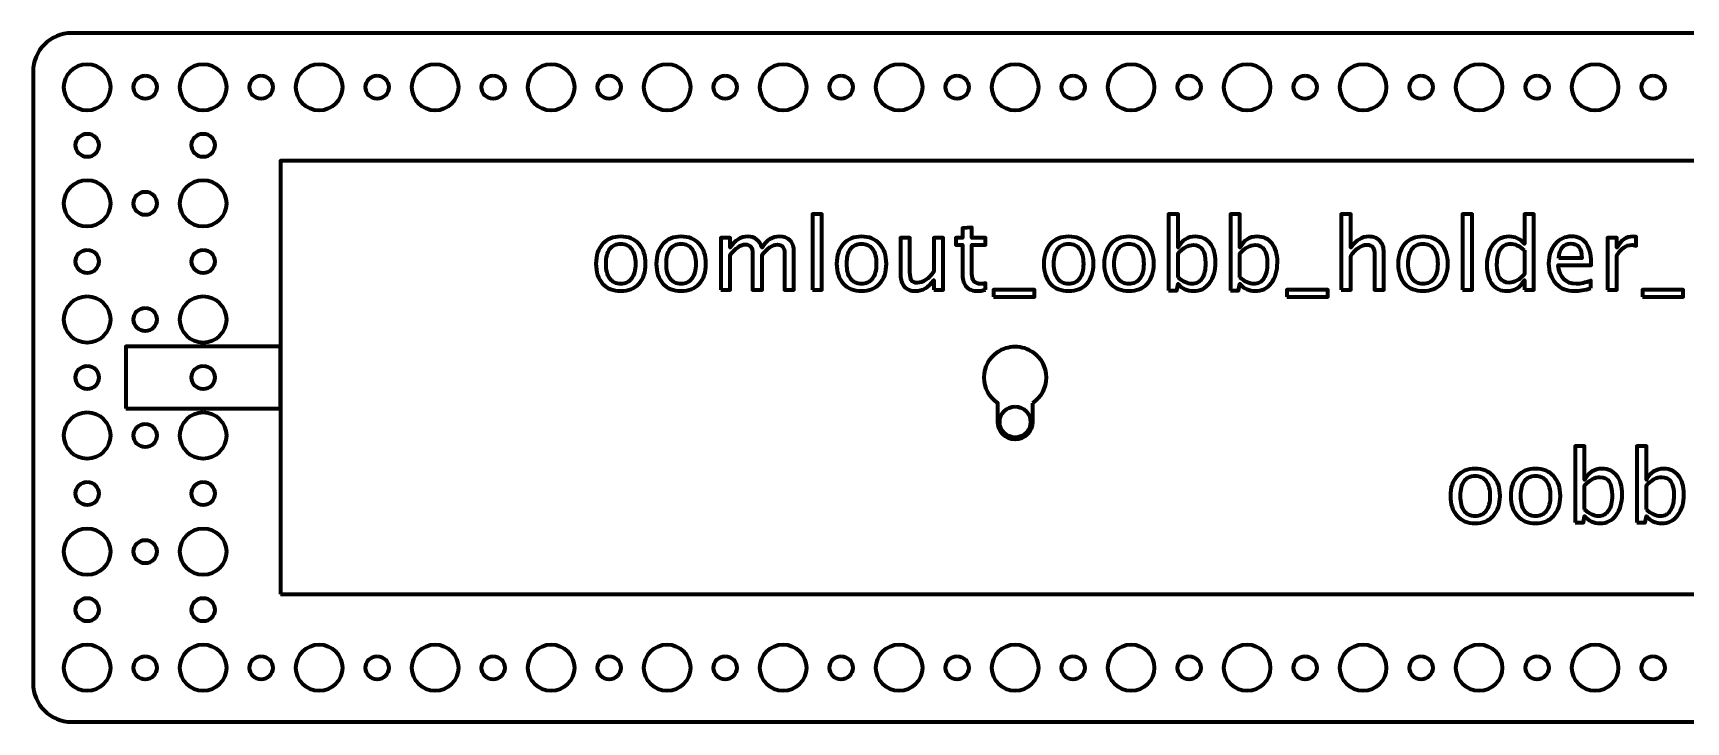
# Model space of a CAD drawing. Header units: centimetres. Extents: x -21.7 to 21.7, y -4.5 to 4.5.
# Drawn here: x -21.7 to -0.33, y -4.45 to 4.45 of the extents above; entities that cross this region are included whole.
import ezdxf

# ---------------------------------------------------------------- set-up
doc = ezdxf.new("R2010")
doc.units = ezdxf.units.CM
doc.header["$MEASUREMENT"] = 0
doc.layers.add('Layer 1', color=7, linetype='Continuous')

msp = doc.modelspace()

# ---------------------------------------------------------------- linework, layer by layer
at = {"layer": 'Layer 1', "color": 5, "lineweight": 106}
msp.add_lwpolyline([(-18.5, -2.8), (18.5, -2.8), (18.5, 2.8), (-18.5, 2.8), (-18.5, -2.8)], close=True, dxfattribs=at)
at = {"layer": 'Layer 1', "color": 4, "lineweight": 106}
msp.add_lwpolyline([(-20.49999, -0.4), (-18.49999, -0.4), (-18.49999, 0.4), (-20.49999, 0.4), (-20.49999, -0.4)], close=True, dxfattribs=at)
at = {"layer": 'Layer 1', "lineweight": 106}
for centre, major_axis in [((-20.99999, 3.74999), (0, 0.30001)), ((-20.25, 3.75), (0, 0.15)), ((-19.49999, 3.74999), (0, 0.30001)), ((-18.75, 3.75), (0, 0.15)), ((-17.99999, 3.74999), (0, 0.30001)), ((-17.25, 3.75), (0, 0.15)), ((-16.49999, 3.74999), (0, 0.30001)), ((-15.75, 3.75), (0, 0.15)), ((-14.99999, 3.74999), (0, 0.30001)), ((-14.25, 3.75), (0, 0.15)), ((-13.49999, 3.74999), (0, 0.30001)), ((-12.75, 3.75), (0, 0.15)), ((-11.99999, 3.74999), (0, 0.30001)), ((-11.25, 3.75), (0, 0.15)), ((-10.49999, 3.74999), (0, 0.30001)), ((-9.75, 3.75), (0, 0.15)), ((-8.99999, 3.74999), (0, 0.30001)), ((-8.25, 3.75), (0, 0.15)), ((-7.49999, 3.74999), (0, 0.30001)), ((-6.75, 3.75), (0, 0.15)), ((-5.99999, 3.74999), (0, 0.30001)), ((-5.25, 3.75), (0, 0.15)), ((-4.49999, 3.74999), (0, 0.30001)), ((-3.75, 3.75), (0, 0.15)), ((-2.99999, 3.74999), (0, 0.30001)), ((-2.25, 3.75), (0, 0.15)), ((-1.49999, 3.74999), (0, 0.30001)), ((-0.75, 3.75), (0, 0.15)), ((-21, 3), (0, 0.15)), ((-19.5, 3), (0, 0.15)), ((-20.99999, 2.24999), (0, 0.30001)), ((-20.25, 2.25), (0, 0.15)), ((-19.49999, 2.24999), (0, 0.30001)), ((-21, 1.5), (0, 0.15)), ((-19.5, 1.5), (0, 0.15)), ((-20.99999, 0.74999), (0, 0.30001)), ((-20.25, 0.75), (0, 0.15)), ((-19.49999, 0.74999), (0, 0.30001)), ((-21, 0), (0, 0.15)), ((-19.5, 0), (0, 0.15)), ((-8.99999, -0.575), (0, 0.20001)), ((-20.99999, -0.75001), (0, 0.30001)), ((-20.25, -0.75), (0, 0.15)), ((-19.49999, -0.75001), (0, 0.30001)), ((-21, -1.5), (0, 0.15)), ((-19.5, -1.5), (0, 0.15)), ((-20.99999, -2.25001), (0, 0.30001)), ((-20.25, -2.25), (0, 0.15)), ((-19.49999, -2.25001), (0, 0.30001)), ((-21, -3), (0, 0.15)), ((-19.5, -3), (0, 0.15)), ((-20.99999, -3.75001), (0, 0.30001)), ((-20.25, -3.75), (0, 0.15)), ((-19.49999, -3.75001), (0, 0.30001)), ((-18.75, -3.75), (0, 0.15)), ((-17.99999, -3.75001), (0, 0.30001)), ((-17.25, -3.75), (0, 0.15)), ((-16.49999, -3.75001), (0, 0.30001)), ((-15.75, -3.75), (0, 0.15)), ((-14.99999, -3.75001), (0, 0.30001)), ((-14.25, -3.75), (0, 0.15)), ((-13.49999, -3.75001), (0, 0.30001)), ((-12.75, -3.75), (0, 0.15)), ((-11.99999, -3.75001), (0, 0.30001)), ((-11.25, -3.75), (0, 0.15)), ((-10.49999, -3.75001), (0, 0.30001)), ((-9.75, -3.75), (0, 0.15)), ((-8.99999, -3.75001), (0, 0.30001)), ((-8.25, -3.75), (0, 0.15)), ((-7.49999, -3.75001), (0, 0.30001)), ((-6.75, -3.75), (0, 0.15)), ((-5.99999, -3.75001), (0, 0.30001)), ((-5.25, -3.75), (0, 0.15)), ((-4.49999, -3.75001), (0, 0.30001)), ((-3.75, -3.75), (0, 0.15)), ((-2.99999, -3.75001), (0, 0.30001)), ((-2.25, -3.75), (0, 0.15)), ((-1.49999, -3.75001), (0, 0.30001)), ((-0.75, -3.75), (0, 0.15))]:
    msp.add_ellipse(centre, major_axis=major_axis, ratio=1, dxfattribs=at)
msp.add_open_spline([(-21.7, -3.95), (-21.7, -3.95), (-21.7, 3.95), (-21.7, 3.95), (-21.7, 3.95), (-21.7, 4.22614), (-21.47614, 4.45), (-21.2, 4.45), (-21.2, 4.45), (-21.2, 4.45), (21.2, 4.45), (21.2, 4.45), (21.2, 4.45), (21.47614, 4.45), (21.7, 4.22614), (21.7, 3.95), (21.7, 3.95), (21.7, 3.95), (21.7, -3.95), (21.7, -3.95), (21.7, -3.95), (21.7, -4.22614), (21.47614, -4.45), (21.2, -4.45), (21.2, -4.45), (21.2, -4.45), (-21.2, -4.45), (-21.2, -4.45), (-21.2, -4.45), (-21.47614, -4.45), (-21.7, -4.22614), (-21.7, -3.95)], degree=3, knots=[0, 0, 0, 0, 0.11111111, 0.11111111, 0.11111111, 0.11111111, 0.22222222, 0.22222222, 0.22222222, 0.22222222, 0.33333333, 0.33333333, 0.33333333, 0.33333333, 0.44444444, 0.44444444, 0.44444444, 0.44444444, 0.55555556, 0.55555556, 0.55555556, 0.55555556, 0.66666667, 0.66666667, 0.66666667, 0.66666667, 0.77777778, 0.77777778, 0.77777778, 0.77777778, 1, 1, 1, 1], dxfattribs=at)
at = {"layer": 'Layer 1', "color": 5, "lineweight": 106}
for points, knots in [([(-11.62163, 1.13296), (-11.62163, 1.13296), (-11.62163, 2.11213), (-11.62163, 2.11213), (-11.62163, 2.11213), (-11.62163, 2.11213), (-11.49971, 2.11213), (-11.49971, 2.11213), (-11.49971, 2.11213), (-11.49971, 2.11213), (-11.49971, 1.13296), (-11.49971, 1.13296), (-11.49971, 1.13296), (-11.49971, 1.13296), (-11.62163, 1.13296), (-11.62163, 1.13296)], [0, 0, 0, 0, 0.2, 0.2, 0.2, 0.2, 0.4, 0.4, 0.4, 0.4, 0.6, 0.6, 0.6, 0.6, 1, 1, 1, 1]), ([(-9.38516, 1.13317), (-9.42284, 1.1228), (-9.45564, 1.11772), (-9.48337, 1.11772), (-9.48337, 1.11772), (-9.5456, 1.11772), (-9.59407, 1.1355), (-9.62879, 1.17106), (-9.62879, 1.17106), (-9.66371, 1.20662), (-9.68107, 1.25594), (-9.68107, 1.31923), (-9.68107, 1.31923), (-9.68107, 1.31923), (-9.68107, 1.71462), (-9.68107, 1.71462), (-9.68107, 1.71462), (-9.68107, 1.71462), (-9.76531, 1.71462), (-9.76531, 1.71462), (-9.76531, 1.71462), (-9.76531, 1.71462), (-9.76531, 1.80606), (-9.76531, 1.80606), (-9.76531, 1.80606), (-9.76531, 1.80606), (-9.68107, 1.80606), (-9.68107, 1.80606), (-9.68107, 1.80606), (-9.68107, 1.80606), (-9.68107, 1.92777), (-9.68107, 1.92777), (-9.68107, 1.92777), (-9.68107, 1.92777), (-9.55915, 1.93941), (-9.55915, 1.93941), (-9.55915, 1.93941), (-9.55915, 1.93941), (-9.55915, 1.80606), (-9.55915, 1.80606), (-9.55915, 1.80606), (-9.55915, 1.80606), (-9.38262, 1.80606), (-9.38262, 1.80606), (-9.38262, 1.80606), (-9.38262, 1.80606), (-9.38262, 1.71462), (-9.38262, 1.71462), (-9.38262, 1.71462), (-9.38262, 1.71462), (-9.55915, 1.71462), (-9.55915, 1.71462), (-9.55915, 1.71462), (-9.55915, 1.71462), (-9.55915, 1.34124), (-9.55915, 1.34124), (-9.55915, 1.34124), (-9.55915, 1.25319), (-9.52084, 1.20916), (-9.44443, 1.20916), (-9.44443, 1.20916), (-9.42813, 1.20916), (-9.40844, 1.21191), (-9.38516, 1.2172), (-9.38516, 1.2172), (-9.38516, 1.2172), (-9.38516, 1.13317), (-9.38516, 1.13317)], [0, 0, 0, 0, 0.05555556, 0.05555556, 0.05555556, 0.05555556, 0.11111111, 0.11111111, 0.11111111, 0.11111111, 0.16666667, 0.16666667, 0.16666667, 0.16666667, 0.22222222, 0.22222222, 0.22222222, 0.22222222, 0.27777778, 0.27777778, 0.27777778, 0.27777778, 0.33333333, 0.33333333, 0.33333333, 0.33333333, 0.38888889, 0.38888889, 0.38888889, 0.38888889, 0.44444444, 0.44444444, 0.44444444, 0.44444444, 0.5, 0.5, 0.5, 0.5, 0.55555556, 0.55555556, 0.55555556, 0.55555556, 0.61111111, 0.61111111, 0.61111111, 0.61111111, 0.66666667, 0.66666667, 0.66666667, 0.66666667, 0.72222222, 0.72222222, 0.72222222, 0.72222222, 0.77777778, 0.77777778, 0.77777778, 0.77777778, 0.83333333, 0.83333333, 0.83333333, 0.83333333, 0.88888889, 0.88888889, 0.88888889, 0.88888889, 1, 1, 1, 1]), ([(-7.01577, 1.12534), (-7.01577, 1.12534), (-7.01577, 2.11213), (-7.01577, 2.11213), (-7.01577, 2.11213), (-7.01577, 2.11213), (-6.89385, 2.11213), (-6.89385, 2.11213), (-6.89385, 2.11213), (-6.89385, 2.11213), (-6.89385, 1.67885), (-6.89385, 1.67885), (-6.89385, 1.67885), (-6.8439, 1.77304), (-6.76875, 1.82003), (-6.66864, 1.82003), (-6.66864, 1.82003), (-6.58757, 1.82003), (-6.52386, 1.79061), (-6.47729, 1.73155), (-6.47729, 1.73155), (-6.43072, 1.6725), (-6.40744, 1.59185), (-6.40744, 1.48962), (-6.40744, 1.48962), (-6.40744, 1.37828), (-6.4339, 1.28832), (-6.4866, 1.22017), (-6.4866, 1.22017), (-6.53931, 1.1518), (-6.60873, 1.11772), (-6.69467, 1.11772), (-6.69467, 1.11772), (-6.77447, 1.11772), (-6.84093, 1.1482), (-6.89385, 1.20937), (-6.89385, 1.20937), (-6.89385, 1.20937), (-6.90867, 1.12534), (-6.90867, 1.12534), (-6.90867, 1.12534), (-6.90867, 1.12534), (-7.01577, 1.12534), (-7.01577, 1.12534)], [0, 0, 0, 0, 0.08333333, 0.08333333, 0.08333333, 0.08333333, 0.16666667, 0.16666667, 0.16666667, 0.16666667, 0.25, 0.25, 0.25, 0.25, 0.33333333, 0.33333333, 0.33333333, 0.33333333, 0.41666667, 0.41666667, 0.41666667, 0.41666667, 0.5, 0.5, 0.5, 0.5, 0.58333333, 0.58333333, 0.58333333, 0.58333333, 0.66666667, 0.66666667, 0.66666667, 0.66666667, 0.75, 0.75, 0.75, 0.75, 0.83333333, 0.83333333, 0.83333333, 0.83333333, 1, 1, 1, 1]), ([(-6.21652, 1.12534), (-6.21652, 1.12534), (-6.21652, 2.11213), (-6.21652, 2.11213), (-6.21652, 2.11213), (-6.21652, 2.11213), (-6.0946, 2.11213), (-6.0946, 2.11213), (-6.0946, 2.11213), (-6.0946, 2.11213), (-6.0946, 1.67885), (-6.0946, 1.67885), (-6.0946, 1.67885), (-6.04465, 1.77304), (-5.9695, 1.82003), (-5.86939, 1.82003), (-5.86939, 1.82003), (-5.78832, 1.82003), (-5.72461, 1.79061), (-5.67804, 1.73155), (-5.67804, 1.73155), (-5.63147, 1.6725), (-5.60819, 1.59185), (-5.60819, 1.48962), (-5.60819, 1.48962), (-5.60819, 1.37828), (-5.63465, 1.28832), (-5.68735, 1.22017), (-5.68735, 1.22017), (-5.74006, 1.1518), (-5.80948, 1.11772), (-5.89542, 1.11772), (-5.89542, 1.11772), (-5.97522, 1.11772), (-6.04168, 1.1482), (-6.0946, 1.20937), (-6.0946, 1.20937), (-6.0946, 1.20937), (-6.10942, 1.12534), (-6.10942, 1.12534), (-6.10942, 1.12534), (-6.10942, 1.12534), (-6.21652, 1.12534), (-6.21652, 1.12534)], [0, 0, 0, 0, 0.08333333, 0.08333333, 0.08333333, 0.08333333, 0.16666667, 0.16666667, 0.16666667, 0.16666667, 0.25, 0.25, 0.25, 0.25, 0.33333333, 0.33333333, 0.33333333, 0.33333333, 0.41666667, 0.41666667, 0.41666667, 0.41666667, 0.5, 0.5, 0.5, 0.5, 0.58333333, 0.58333333, 0.58333333, 0.58333333, 0.66666667, 0.66666667, 0.66666667, 0.66666667, 0.75, 0.75, 0.75, 0.75, 0.83333333, 0.83333333, 0.83333333, 0.83333333, 1, 1, 1, 1]), ([(-4.78227, 1.13296), (-4.78227, 1.13296), (-4.78227, 2.11213), (-4.78227, 2.11213), (-4.78227, 2.11213), (-4.78227, 2.11213), (-4.66035, 2.11213), (-4.66035, 2.11213), (-4.66035, 2.11213), (-4.66035, 2.11213), (-4.66035, 1.67885), (-4.66035, 1.67885), (-4.66035, 1.67885), (-4.59579, 1.77304), (-4.51663, 1.82003), (-4.42307, 1.82003), (-4.42307, 1.82003), (-4.36423, 1.82003), (-4.31745, 1.80162), (-4.28295, 1.76457), (-4.28295, 1.76457), (-4.24845, 1.72774), (-4.23109, 1.678), (-4.23109, 1.61577), (-4.23109, 1.61577), (-4.23109, 1.61577), (-4.23109, 1.13296), (-4.23109, 1.13296), (-4.23109, 1.13296), (-4.23109, 1.13296), (-4.35301, 1.13296), (-4.35301, 1.13296), (-4.35301, 1.13296), (-4.35301, 1.13296), (-4.35301, 1.57598), (-4.35301, 1.57598), (-4.35301, 1.57598), (-4.35301, 1.62593), (-4.36042, 1.66149), (-4.37502, 1.68266), (-4.37502, 1.68266), (-4.38984, 1.70404), (-4.41418, 1.71462), (-4.44826, 1.71462), (-4.44826, 1.71462), (-4.52319, 1.71462), (-4.59389, 1.66573), (-4.66035, 1.56794), (-4.66035, 1.56794), (-4.66035, 1.56794), (-4.66035, 1.13296), (-4.66035, 1.13296), (-4.66035, 1.13296), (-4.66035, 1.13296), (-4.78227, 1.13296), (-4.78227, 1.13296)], [0, 0, 0, 0, 0.06666667, 0.06666667, 0.06666667, 0.06666667, 0.13333333, 0.13333333, 0.13333333, 0.13333333, 0.2, 0.2, 0.2, 0.2, 0.26666667, 0.26666667, 0.26666667, 0.26666667, 0.33333333, 0.33333333, 0.33333333, 0.33333333, 0.4, 0.4, 0.4, 0.4, 0.46666667, 0.46666667, 0.46666667, 0.46666667, 0.53333333, 0.53333333, 0.53333333, 0.53333333, 0.6, 0.6, 0.6, 0.6, 0.66666667, 0.66666667, 0.66666667, 0.66666667, 0.73333333, 0.73333333, 0.73333333, 0.73333333, 0.8, 0.8, 0.8, 0.8, 0.86666667, 0.86666667, 0.86666667, 0.86666667, 1, 1, 1, 1]), ([(-3.21382, 1.13296), (-3.21382, 1.13296), (-3.21382, 2.11213), (-3.21382, 2.11213), (-3.21382, 2.11213), (-3.21382, 2.11213), (-3.0919, 2.11213), (-3.0919, 2.11213), (-3.0919, 2.11213), (-3.0919, 2.11213), (-3.0919, 1.13296), (-3.0919, 1.13296), (-3.0919, 1.13296), (-3.0919, 1.13296), (-3.21382, 1.13296), (-3.21382, 1.13296)], [0, 0, 0, 0, 0.2, 0.2, 0.2, 0.2, 0.4, 0.4, 0.4, 0.4, 0.6, 0.6, 0.6, 0.6, 1, 1, 1, 1]), ([(-2.41372, 1.13296), (-2.41372, 1.13296), (-2.41372, 1.25933), (-2.41372, 1.25933), (-2.41372, 1.25933), (-2.46346, 1.16492), (-2.53839, 1.11772), (-2.63851, 1.11772), (-2.63851, 1.11772), (-2.71979, 1.11772), (-2.78371, 1.14714), (-2.83028, 1.2062), (-2.83028, 1.2062), (-2.87685, 1.26525), (-2.90013, 1.3459), (-2.90013, 1.44813), (-2.90013, 1.44813), (-2.90013, 1.55989), (-2.87367, 1.64985), (-2.82097, 1.71801), (-2.82097, 1.71801), (-2.76805, 1.78595), (-2.69862, 1.82003), (-2.61247, 1.82003), (-2.61247, 1.82003), (-2.53268, 1.82003), (-2.46621, 1.78955), (-2.41372, 1.72838), (-2.41372, 1.72838), (-2.41372, 1.72838), (-2.41372, 2.11213), (-2.41372, 2.11213), (-2.41372, 2.11213), (-2.41372, 2.11213), (-2.2918, 2.11213), (-2.2918, 2.11213), (-2.2918, 2.11213), (-2.2918, 2.11213), (-2.2918, 1.13296), (-2.2918, 1.13296), (-2.2918, 1.13296), (-2.2918, 1.13296), (-2.41372, 1.13296), (-2.41372, 1.13296)], [0, 0, 0, 0, 0.08333333, 0.08333333, 0.08333333, 0.08333333, 0.16666667, 0.16666667, 0.16666667, 0.16666667, 0.25, 0.25, 0.25, 0.25, 0.33333333, 0.33333333, 0.33333333, 0.33333333, 0.41666667, 0.41666667, 0.41666667, 0.41666667, 0.5, 0.5, 0.5, 0.5, 0.58333333, 0.58333333, 0.58333333, 0.58333333, 0.66666667, 0.66666667, 0.66666667, 0.66666667, 0.75, 0.75, 0.75, 0.75, 0.83333333, 0.83333333, 0.83333333, 0.83333333, 1, 1, 1, 1]), ([(-14.09982, 1.11772), (-14.19867, 1.11772), (-14.27698, 1.14926), (-14.33456, 1.21234), (-14.33456, 1.21234), (-14.39234, 1.27541), (-14.42113, 1.36114), (-14.42113, 1.4693), (-14.42113, 1.4693), (-14.42113, 1.57725), (-14.39234, 1.66276), (-14.33456, 1.72563), (-14.33456, 1.72563), (-14.27698, 1.78849), (-14.19867, 1.82003), (-14.09982, 1.82003), (-14.09982, 1.82003), (-14.00097, 1.82003), (-13.92265, 1.78849), (-13.86508, 1.72563), (-13.86508, 1.72563), (-13.8073, 1.66276), (-13.77851, 1.57725), (-13.77851, 1.4693), (-13.77851, 1.4693), (-13.77851, 1.36114), (-13.8073, 1.27541), (-13.86508, 1.21234), (-13.86508, 1.21234), (-13.92265, 1.14926), (-14.00097, 1.11772), (-14.09982, 1.11772)], [0, 0, 0, 0, 0.11111111, 0.11111111, 0.11111111, 0.11111111, 0.22222222, 0.22222222, 0.22222222, 0.22222222, 0.33333333, 0.33333333, 0.33333333, 0.33333333, 0.44444444, 0.44444444, 0.44444444, 0.44444444, 0.55555556, 0.55555556, 0.55555556, 0.55555556, 0.66666667, 0.66666667, 0.66666667, 0.66666667, 0.77777778, 0.77777778, 0.77777778, 0.77777778, 1, 1, 1, 1]), ([(-14.10003, 1.20916), (-14.03971, 1.20916), (-13.99272, 1.23181), (-13.95927, 1.27732), (-13.95927, 1.27732), (-13.92604, 1.32261), (-13.90932, 1.38675), (-13.90932, 1.4693), (-13.90932, 1.4693), (-13.90932, 1.55164), (-13.92604, 1.61556), (-13.95927, 1.66086), (-13.95927, 1.66086), (-13.99272, 1.70594), (-14.03971, 1.72859), (-14.10003, 1.72859), (-14.10003, 1.72859), (-14.16057, 1.72859), (-14.20756, 1.70594), (-14.24058, 1.66086), (-14.24058, 1.66086), (-14.27381, 1.61556), (-14.29032, 1.55164), (-14.29032, 1.4693), (-14.29032, 1.4693), (-14.29032, 1.38675), (-14.27381, 1.32261), (-14.24058, 1.27732), (-14.24058, 1.27732), (-14.20756, 1.23181), (-14.16057, 1.20916), (-14.10003, 1.20916)], [0, 0, 0, 0, 0.11111111, 0.11111111, 0.11111111, 0.11111111, 0.22222222, 0.22222222, 0.22222222, 0.22222222, 0.33333333, 0.33333333, 0.33333333, 0.33333333, 0.44444444, 0.44444444, 0.44444444, 0.44444444, 0.55555556, 0.55555556, 0.55555556, 0.55555556, 0.66666667, 0.66666667, 0.66666667, 0.66666667, 0.77777778, 0.77777778, 0.77777778, 0.77777778, 1, 1, 1, 1]), ([(-13.31962, 1.11772), (-13.41847, 1.11772), (-13.49678, 1.14926), (-13.55436, 1.21234), (-13.55436, 1.21234), (-13.61214, 1.27541), (-13.64093, 1.36114), (-13.64093, 1.4693), (-13.64093, 1.4693), (-13.64093, 1.57725), (-13.61214, 1.66276), (-13.55436, 1.72563), (-13.55436, 1.72563), (-13.49678, 1.78849), (-13.41847, 1.82003), (-13.31962, 1.82003), (-13.31962, 1.82003), (-13.22077, 1.82003), (-13.14245, 1.78849), (-13.08488, 1.72563), (-13.08488, 1.72563), (-13.0271, 1.66276), (-12.99831, 1.57725), (-12.99831, 1.4693), (-12.99831, 1.4693), (-12.99831, 1.36114), (-13.0271, 1.27541), (-13.08488, 1.21234), (-13.08488, 1.21234), (-13.14245, 1.14926), (-13.22077, 1.11772), (-13.31962, 1.11772)], [0, 0, 0, 0, 0.11111111, 0.11111111, 0.11111111, 0.11111111, 0.22222222, 0.22222222, 0.22222222, 0.22222222, 0.33333333, 0.33333333, 0.33333333, 0.33333333, 0.44444444, 0.44444444, 0.44444444, 0.44444444, 0.55555556, 0.55555556, 0.55555556, 0.55555556, 0.66666667, 0.66666667, 0.66666667, 0.66666667, 0.77777778, 0.77777778, 0.77777778, 0.77777778, 1, 1, 1, 1]), ([(-13.31983, 1.20916), (-13.25951, 1.20916), (-13.21252, 1.23181), (-13.17907, 1.27732), (-13.17907, 1.27732), (-13.14584, 1.32261), (-13.12912, 1.38675), (-13.12912, 1.4693), (-13.12912, 1.4693), (-13.12912, 1.55164), (-13.14584, 1.61556), (-13.17907, 1.66086), (-13.17907, 1.66086), (-13.21252, 1.70594), (-13.25951, 1.72859), (-13.31983, 1.72859), (-13.31983, 1.72859), (-13.38037, 1.72859), (-13.42736, 1.70594), (-13.46038, 1.66086), (-13.46038, 1.66086), (-13.49361, 1.61556), (-13.51012, 1.55164), (-13.51012, 1.4693), (-13.51012, 1.4693), (-13.51012, 1.38675), (-13.49361, 1.32261), (-13.46038, 1.27732), (-13.46038, 1.27732), (-13.42736, 1.23181), (-13.38037, 1.20916), (-13.31983, 1.20916)], [0, 0, 0, 0, 0.11111111, 0.11111111, 0.11111111, 0.11111111, 0.22222222, 0.22222222, 0.22222222, 0.22222222, 0.33333333, 0.33333333, 0.33333333, 0.33333333, 0.44444444, 0.44444444, 0.44444444, 0.44444444, 0.55555556, 0.55555556, 0.55555556, 0.55555556, 0.66666667, 0.66666667, 0.66666667, 0.66666667, 0.77777778, 0.77777778, 0.77777778, 0.77777778, 1, 1, 1, 1]), ([(-12.80739, 1.13296), (-12.80739, 1.13296), (-12.80739, 1.80606), (-12.80739, 1.80606), (-12.80739, 1.80606), (-12.80739, 1.80606), (-12.68547, 1.80606), (-12.68547, 1.80606), (-12.68547, 1.80606), (-12.68547, 1.80606), (-12.68547, 1.67885), (-12.68547, 1.67885), (-12.68547, 1.67885), (-12.62599, 1.77304), (-12.54979, 1.82003), (-12.45645, 1.82003), (-12.45645, 1.82003), (-12.36649, 1.82003), (-12.30532, 1.77304), (-12.27272, 1.67885), (-12.27272, 1.67885), (-12.21493, 1.77389), (-12.13958, 1.8213), (-12.04708, 1.8213), (-12.04708, 1.8213), (-11.98803, 1.8213), (-11.9421, 1.80394), (-11.90929, 1.76902), (-11.90929, 1.76902), (-11.87648, 1.73409), (-11.85997, 1.6852), (-11.85997, 1.62233), (-11.85997, 1.62233), (-11.85997, 1.62233), (-11.85997, 1.13296), (-11.85997, 1.13296), (-11.85997, 1.13296), (-11.85997, 1.13296), (-11.98189, 1.13296), (-11.98189, 1.13296), (-11.98189, 1.13296), (-11.98189, 1.13296), (-11.98189, 1.60223), (-11.98189, 1.60223), (-11.98189, 1.60223), (-11.98189, 1.67885), (-12.01237, 1.71716), (-12.07333, 1.71716), (-12.07333, 1.71716), (-12.13662, 1.71716), (-12.20308, 1.6725), (-12.27272, 1.58296), (-12.27272, 1.58296), (-12.27272, 1.58296), (-12.27272, 1.13296), (-12.27272, 1.13296), (-12.27272, 1.13296), (-12.27272, 1.13296), (-12.39464, 1.13296), (-12.39464, 1.13296), (-12.39464, 1.13296), (-12.39464, 1.13296), (-12.39464, 1.60265), (-12.39464, 1.60265), (-12.39464, 1.60265), (-12.39464, 1.67991), (-12.42554, 1.71843), (-12.48756, 1.71843), (-12.48756, 1.71843), (-12.54916, 1.71843), (-12.6152, 1.67356), (-12.68547, 1.5836), (-12.68547, 1.5836), (-12.68547, 1.5836), (-12.68547, 1.13296), (-12.68547, 1.13296), (-12.68547, 1.13296), (-12.68547, 1.13296), (-12.80739, 1.13296), (-12.80739, 1.13296)], [0, 0, 0, 0, 0.04761905, 0.04761905, 0.04761905, 0.04761905, 0.0952381, 0.0952381, 0.0952381, 0.0952381, 0.14285714, 0.14285714, 0.14285714, 0.14285714, 0.19047619, 0.19047619, 0.19047619, 0.19047619, 0.23809524, 0.23809524, 0.23809524, 0.23809524, 0.28571429, 0.28571429, 0.28571429, 0.28571429, 0.33333333, 0.33333333, 0.33333333, 0.33333333, 0.38095238, 0.38095238, 0.38095238, 0.38095238, 0.42857143, 0.42857143, 0.42857143, 0.42857143, 0.47619048, 0.47619048, 0.47619048, 0.47619048, 0.52380952, 0.52380952, 0.52380952, 0.52380952, 0.57142857, 0.57142857, 0.57142857, 0.57142857, 0.61904762, 0.61904762, 0.61904762, 0.61904762, 0.66666667, 0.66666667, 0.66666667, 0.66666667, 0.71428571, 0.71428571, 0.71428571, 0.71428571, 0.76190476, 0.76190476, 0.76190476, 0.76190476, 0.80952381, 0.80952381, 0.80952381, 0.80952381, 0.85714286, 0.85714286, 0.85714286, 0.85714286, 0.9047619, 0.9047619, 0.9047619, 0.9047619, 1, 1, 1, 1]), ([(-10.98663, 1.11772), (-11.08548, 1.11772), (-11.16379, 1.14926), (-11.22137, 1.21234), (-11.22137, 1.21234), (-11.27915, 1.27541), (-11.30794, 1.36114), (-11.30794, 1.4693), (-11.30794, 1.4693), (-11.30794, 1.57725), (-11.27915, 1.66276), (-11.22137, 1.72563), (-11.22137, 1.72563), (-11.16379, 1.78849), (-11.08548, 1.82003), (-10.98663, 1.82003), (-10.98663, 1.82003), (-10.88778, 1.82003), (-10.80946, 1.78849), (-10.75189, 1.72563), (-10.75189, 1.72563), (-10.69411, 1.66276), (-10.66532, 1.57725), (-10.66532, 1.4693), (-10.66532, 1.4693), (-10.66532, 1.36114), (-10.69411, 1.27541), (-10.75189, 1.21234), (-10.75189, 1.21234), (-10.80946, 1.14926), (-10.88778, 1.11772), (-10.98663, 1.11772)], [0, 0, 0, 0, 0.11111111, 0.11111111, 0.11111111, 0.11111111, 0.22222222, 0.22222222, 0.22222222, 0.22222222, 0.33333333, 0.33333333, 0.33333333, 0.33333333, 0.44444444, 0.44444444, 0.44444444, 0.44444444, 0.55555556, 0.55555556, 0.55555556, 0.55555556, 0.66666667, 0.66666667, 0.66666667, 0.66666667, 0.77777778, 0.77777778, 0.77777778, 0.77777778, 1, 1, 1, 1]), ([(-10.98684, 1.20916), (-10.92652, 1.20916), (-10.87953, 1.23181), (-10.84608, 1.27732), (-10.84608, 1.27732), (-10.81285, 1.32261), (-10.79613, 1.38675), (-10.79613, 1.4693), (-10.79613, 1.4693), (-10.79613, 1.55164), (-10.81285, 1.61556), (-10.84608, 1.66086), (-10.84608, 1.66086), (-10.87953, 1.70594), (-10.92652, 1.72859), (-10.98684, 1.72859), (-10.98684, 1.72859), (-11.04738, 1.72859), (-11.09437, 1.70594), (-11.12739, 1.66086), (-11.12739, 1.66086), (-11.16062, 1.61556), (-11.17713, 1.55164), (-11.17713, 1.4693), (-11.17713, 1.4693), (-11.17713, 1.38675), (-11.16062, 1.32261), (-11.12739, 1.27732), (-11.12739, 1.27732), (-11.09437, 1.23181), (-11.04738, 1.20916), (-10.98684, 1.20916)], [0, 0, 0, 0, 0.11111111, 0.11111111, 0.11111111, 0.11111111, 0.22222222, 0.22222222, 0.22222222, 0.22222222, 0.33333333, 0.33333333, 0.33333333, 0.33333333, 0.44444444, 0.44444444, 0.44444444, 0.44444444, 0.55555556, 0.55555556, 0.55555556, 0.55555556, 0.66666667, 0.66666667, 0.66666667, 0.66666667, 0.77777778, 0.77777778, 0.77777778, 0.77777778, 1, 1, 1, 1]), ([(-10.05276, 1.13296), (-10.05276, 1.13296), (-10.05276, 1.25954), (-10.05276, 1.25954), (-10.05276, 1.25954), (-10.11774, 1.16492), (-10.19669, 1.11772), (-10.2894, 1.11772), (-10.2894, 1.11772), (-10.34825, 1.11772), (-10.39502, 1.13614), (-10.42974, 1.17318), (-10.42974, 1.17318), (-10.46466, 1.21022), (-10.48202, 1.25996), (-10.48202, 1.32283), (-10.48202, 1.32283), (-10.48202, 1.32283), (-10.48202, 1.80606), (-10.48202, 1.80606), (-10.48202, 1.80606), (-10.48202, 1.80606), (-10.3601, 1.80606), (-10.3601, 1.80606), (-10.3601, 1.80606), (-10.3601, 1.80606), (-10.3601, 1.36262), (-10.3601, 1.36262), (-10.3601, 1.36262), (-10.3601, 1.31203), (-10.35269, 1.27626), (-10.33809, 1.25509), (-10.33809, 1.25509), (-10.32327, 1.23371), (-10.29872, 1.22313), (-10.26421, 1.22313), (-10.26421, 1.22313), (-10.18971, 1.22313), (-10.11901, 1.27203), (-10.05276, 1.37003), (-10.05276, 1.37003), (-10.05276, 1.37003), (-10.05276, 1.80606), (-10.05276, 1.80606), (-10.05276, 1.80606), (-10.05276, 1.80606), (-9.93084, 1.80606), (-9.93084, 1.80606), (-9.93084, 1.80606), (-9.93084, 1.80606), (-9.93084, 1.13296), (-9.93084, 1.13296), (-9.93084, 1.13296), (-9.93084, 1.13296), (-10.05276, 1.13296), (-10.05276, 1.13296)], [0, 0, 0, 0, 0.06666667, 0.06666667, 0.06666667, 0.06666667, 0.13333333, 0.13333333, 0.13333333, 0.13333333, 0.2, 0.2, 0.2, 0.2, 0.26666667, 0.26666667, 0.26666667, 0.26666667, 0.33333333, 0.33333333, 0.33333333, 0.33333333, 0.4, 0.4, 0.4, 0.4, 0.46666667, 0.46666667, 0.46666667, 0.46666667, 0.53333333, 0.53333333, 0.53333333, 0.53333333, 0.6, 0.6, 0.6, 0.6, 0.66666667, 0.66666667, 0.66666667, 0.66666667, 0.73333333, 0.73333333, 0.73333333, 0.73333333, 0.8, 0.8, 0.8, 0.8, 0.86666667, 0.86666667, 0.86666667, 0.86666667, 1, 1, 1, 1]), ([(-8.3082, 1.11772), (-8.40705, 1.11772), (-8.48536, 1.14926), (-8.54294, 1.21234), (-8.54294, 1.21234), (-8.60072, 1.27541), (-8.62951, 1.36114), (-8.62951, 1.4693), (-8.62951, 1.4693), (-8.62951, 1.57725), (-8.60072, 1.66276), (-8.54294, 1.72563), (-8.54294, 1.72563), (-8.48536, 1.78849), (-8.40705, 1.82003), (-8.3082, 1.82003), (-8.3082, 1.82003), (-8.20935, 1.82003), (-8.13103, 1.78849), (-8.07346, 1.72563), (-8.07346, 1.72563), (-8.01568, 1.66276), (-7.98689, 1.57725), (-7.98689, 1.4693), (-7.98689, 1.4693), (-7.98689, 1.36114), (-8.01568, 1.27541), (-8.07346, 1.21234), (-8.07346, 1.21234), (-8.13103, 1.14926), (-8.20935, 1.11772), (-8.3082, 1.11772)], [0, 0, 0, 0, 0.11111111, 0.11111111, 0.11111111, 0.11111111, 0.22222222, 0.22222222, 0.22222222, 0.22222222, 0.33333333, 0.33333333, 0.33333333, 0.33333333, 0.44444444, 0.44444444, 0.44444444, 0.44444444, 0.55555556, 0.55555556, 0.55555556, 0.55555556, 0.66666667, 0.66666667, 0.66666667, 0.66666667, 0.77777778, 0.77777778, 0.77777778, 0.77777778, 1, 1, 1, 1]), ([(-8.30841, 1.20916), (-8.24809, 1.20916), (-8.2011, 1.23181), (-8.16765, 1.27732), (-8.16765, 1.27732), (-8.13442, 1.32261), (-8.1177, 1.38675), (-8.1177, 1.4693), (-8.1177, 1.4693), (-8.1177, 1.55164), (-8.13442, 1.61556), (-8.16765, 1.66086), (-8.16765, 1.66086), (-8.2011, 1.70594), (-8.24809, 1.72859), (-8.30841, 1.72859), (-8.30841, 1.72859), (-8.36895, 1.72859), (-8.41594, 1.70594), (-8.44896, 1.66086), (-8.44896, 1.66086), (-8.48219, 1.61556), (-8.4987, 1.55164), (-8.4987, 1.4693), (-8.4987, 1.4693), (-8.4987, 1.38675), (-8.48219, 1.32261), (-8.44896, 1.27732), (-8.44896, 1.27732), (-8.41594, 1.23181), (-8.36895, 1.20916), (-8.30841, 1.20916)], [0, 0, 0, 0, 0.11111111, 0.11111111, 0.11111111, 0.11111111, 0.22222222, 0.22222222, 0.22222222, 0.22222222, 0.33333333, 0.33333333, 0.33333333, 0.33333333, 0.44444444, 0.44444444, 0.44444444, 0.44444444, 0.55555556, 0.55555556, 0.55555556, 0.55555556, 0.66666667, 0.66666667, 0.66666667, 0.66666667, 0.77777778, 0.77777778, 0.77777778, 0.77777778, 1, 1, 1, 1]), ([(-7.528, 1.11772), (-7.62685, 1.11772), (-7.70516, 1.14926), (-7.76274, 1.21234), (-7.76274, 1.21234), (-7.82052, 1.27541), (-7.84931, 1.36114), (-7.84931, 1.4693), (-7.84931, 1.4693), (-7.84931, 1.57725), (-7.82052, 1.66276), (-7.76274, 1.72563), (-7.76274, 1.72563), (-7.70516, 1.78849), (-7.62685, 1.82003), (-7.528, 1.82003), (-7.528, 1.82003), (-7.42915, 1.82003), (-7.35083, 1.78849), (-7.29326, 1.72563), (-7.29326, 1.72563), (-7.23548, 1.66276), (-7.20669, 1.57725), (-7.20669, 1.4693), (-7.20669, 1.4693), (-7.20669, 1.36114), (-7.23548, 1.27541), (-7.29326, 1.21234), (-7.29326, 1.21234), (-7.35083, 1.14926), (-7.42915, 1.11772), (-7.528, 1.11772)], [0, 0, 0, 0, 0.11111111, 0.11111111, 0.11111111, 0.11111111, 0.22222222, 0.22222222, 0.22222222, 0.22222222, 0.33333333, 0.33333333, 0.33333333, 0.33333333, 0.44444444, 0.44444444, 0.44444444, 0.44444444, 0.55555556, 0.55555556, 0.55555556, 0.55555556, 0.66666667, 0.66666667, 0.66666667, 0.66666667, 0.77777778, 0.77777778, 0.77777778, 0.77777778, 1, 1, 1, 1]), ([(-7.52821, 1.20916), (-7.46789, 1.20916), (-7.4209, 1.23181), (-7.38745, 1.27732), (-7.38745, 1.27732), (-7.35422, 1.32261), (-7.3375, 1.38675), (-7.3375, 1.4693), (-7.3375, 1.4693), (-7.3375, 1.55164), (-7.35422, 1.61556), (-7.38745, 1.66086), (-7.38745, 1.66086), (-7.4209, 1.70594), (-7.46789, 1.72859), (-7.52821, 1.72859), (-7.52821, 1.72859), (-7.58875, 1.72859), (-7.63574, 1.70594), (-7.66876, 1.66086), (-7.66876, 1.66086), (-7.70199, 1.61556), (-7.7185, 1.55164), (-7.7185, 1.4693), (-7.7185, 1.4693), (-7.7185, 1.38675), (-7.70199, 1.32261), (-7.66876, 1.27732), (-7.66876, 1.27732), (-7.63574, 1.23181), (-7.58875, 1.20916), (-7.52821, 1.20916)], [0, 0, 0, 0, 0.11111111, 0.11111111, 0.11111111, 0.11111111, 0.22222222, 0.22222222, 0.22222222, 0.22222222, 0.33333333, 0.33333333, 0.33333333, 0.33333333, 0.44444444, 0.44444444, 0.44444444, 0.44444444, 0.55555556, 0.55555556, 0.55555556, 0.55555556, 0.66666667, 0.66666667, 0.66666667, 0.66666667, 0.77777778, 0.77777778, 0.77777778, 0.77777778, 1, 1, 1, 1]), ([(-6.89385, 1.2934), (-6.83098, 1.23731), (-6.77108, 1.20916), (-6.71414, 1.20916), (-6.71414, 1.20916), (-6.65805, 1.20916), (-6.61466, 1.23266), (-6.58418, 1.27943), (-6.58418, 1.27943), (-6.55349, 1.32621), (-6.53825, 1.39204), (-6.53825, 1.47713), (-6.53825, 1.47713), (-6.53825, 1.63461), (-6.59032, 1.71335), (-6.69446, 1.71335), (-6.69446, 1.71335), (-6.76262, 1.71335), (-6.82908, 1.67652), (-6.89385, 1.60265), (-6.89385, 1.60265), (-6.89385, 1.60265), (-6.89385, 1.2934), (-6.89385, 1.2934)], [0, 0, 0, 0, 0.14285714, 0.14285714, 0.14285714, 0.14285714, 0.28571429, 0.28571429, 0.28571429, 0.28571429, 0.42857143, 0.42857143, 0.42857143, 0.42857143, 0.57142857, 0.57142857, 0.57142857, 0.57142857, 0.71428571, 0.71428571, 0.71428571, 0.71428571, 1, 1, 1, 1]), ([(-6.0946, 1.2934), (-6.03173, 1.23731), (-5.97183, 1.20916), (-5.91489, 1.20916), (-5.91489, 1.20916), (-5.8588, 1.20916), (-5.81541, 1.23266), (-5.78493, 1.27943), (-5.78493, 1.27943), (-5.75424, 1.32621), (-5.739, 1.39204), (-5.739, 1.47713), (-5.739, 1.47713), (-5.739, 1.63461), (-5.79107, 1.71335), (-5.89521, 1.71335), (-5.89521, 1.71335), (-5.96337, 1.71335), (-6.02983, 1.67652), (-6.0946, 1.60265), (-6.0946, 1.60265), (-6.0946, 1.60265), (-6.0946, 1.2934), (-6.0946, 1.2934)], [0, 0, 0, 0, 0.14285714, 0.14285714, 0.14285714, 0.14285714, 0.28571429, 0.28571429, 0.28571429, 0.28571429, 0.42857143, 0.42857143, 0.42857143, 0.42857143, 0.57142857, 0.57142857, 0.57142857, 0.57142857, 0.71428571, 0.71428571, 0.71428571, 0.71428571, 1, 1, 1, 1]), ([(-3.72605, 1.11772), (-3.8249, 1.11772), (-3.90321, 1.14926), (-3.96079, 1.21234), (-3.96079, 1.21234), (-4.01857, 1.27541), (-4.04736, 1.36114), (-4.04736, 1.4693), (-4.04736, 1.4693), (-4.04736, 1.57725), (-4.01857, 1.66276), (-3.96079, 1.72563), (-3.96079, 1.72563), (-3.90321, 1.78849), (-3.8249, 1.82003), (-3.72605, 1.82003), (-3.72605, 1.82003), (-3.6272, 1.82003), (-3.54888, 1.78849), (-3.49131, 1.72563), (-3.49131, 1.72563), (-3.43353, 1.66276), (-3.40474, 1.57725), (-3.40474, 1.4693), (-3.40474, 1.4693), (-3.40474, 1.36114), (-3.43353, 1.27541), (-3.49131, 1.21234), (-3.49131, 1.21234), (-3.54888, 1.14926), (-3.6272, 1.11772), (-3.72605, 1.11772)], [0, 0, 0, 0, 0.11111111, 0.11111111, 0.11111111, 0.11111111, 0.22222222, 0.22222222, 0.22222222, 0.22222222, 0.33333333, 0.33333333, 0.33333333, 0.33333333, 0.44444444, 0.44444444, 0.44444444, 0.44444444, 0.55555556, 0.55555556, 0.55555556, 0.55555556, 0.66666667, 0.66666667, 0.66666667, 0.66666667, 0.77777778, 0.77777778, 0.77777778, 0.77777778, 1, 1, 1, 1]), ([(-3.72626, 1.20916), (-3.66594, 1.20916), (-3.61895, 1.23181), (-3.5855, 1.27732), (-3.5855, 1.27732), (-3.55227, 1.32261), (-3.53555, 1.38675), (-3.53555, 1.4693), (-3.53555, 1.4693), (-3.53555, 1.55164), (-3.55227, 1.61556), (-3.5855, 1.66086), (-3.5855, 1.66086), (-3.61895, 1.70594), (-3.66594, 1.72859), (-3.72626, 1.72859), (-3.72626, 1.72859), (-3.7868, 1.72859), (-3.83379, 1.70594), (-3.86681, 1.66086), (-3.86681, 1.66086), (-3.90004, 1.61556), (-3.91655, 1.55164), (-3.91655, 1.4693), (-3.91655, 1.4693), (-3.91655, 1.38675), (-3.90004, 1.32261), (-3.86681, 1.27732), (-3.86681, 1.27732), (-3.83379, 1.23181), (-3.7868, 1.20916), (-3.72626, 1.20916)], [0, 0, 0, 0, 0.11111111, 0.11111111, 0.11111111, 0.11111111, 0.22222222, 0.22222222, 0.22222222, 0.22222222, 0.33333333, 0.33333333, 0.33333333, 0.33333333, 0.44444444, 0.44444444, 0.44444444, 0.44444444, 0.55555556, 0.55555556, 0.55555556, 0.55555556, 0.66666667, 0.66666667, 0.66666667, 0.66666667, 0.77777778, 0.77777778, 0.77777778, 0.77777778, 1, 1, 1, 1]), ([(-2.41372, 1.64498), (-2.47701, 1.70065), (-2.53691, 1.72859), (-2.59364, 1.72859), (-2.59364, 1.72859), (-2.64952, 1.72859), (-2.6927, 1.70531), (-2.72339, 1.65853), (-2.72339, 1.65853), (-2.75408, 1.61196), (-2.76932, 1.54592), (-2.76932, 1.46041), (-2.76932, 1.46041), (-2.76932, 1.30314), (-2.71725, 1.2244), (-2.6129, 1.2244), (-2.6129, 1.2244), (-2.54516, 1.2244), (-2.4787, 1.26144), (-2.41372, 1.33531), (-2.41372, 1.33531), (-2.41372, 1.33531), (-2.41372, 1.64498), (-2.41372, 1.64498)], [0, 0, 0, 0, 0.14285714, 0.14285714, 0.14285714, 0.14285714, 0.28571429, 0.28571429, 0.28571429, 0.28571429, 0.42857143, 0.42857143, 0.42857143, 0.42857143, 0.57142857, 0.57142857, 0.57142857, 0.57142857, 0.71428571, 0.71428571, 0.71428571, 0.71428571, 1, 1, 1, 1]), ([(-1.55351, 1.15455), (-1.63542, 1.13), (-1.70549, 1.11772), (-1.76391, 1.11772), (-1.76391, 1.11772), (-1.8636, 1.11772), (-1.94467, 1.15074), (-2.00711, 1.21657), (-2.00711, 1.21657), (-2.06955, 1.2824), (-2.10088, 1.3677), (-2.10088, 1.47269), (-2.10088, 1.47269), (-2.10088, 1.5745), (-2.07336, 1.65811), (-2.01812, 1.72351), (-2.01812, 1.72351), (-1.96287, 1.7887), (-1.89218, 1.8213), (-1.80603, 1.8213), (-1.80603, 1.8213), (-1.72454, 1.8213), (-1.66146, 1.7923), (-1.61701, 1.73431), (-1.61701, 1.73431), (-1.57256, 1.67631), (-1.55033, 1.59418), (-1.55033, 1.48771), (-1.55033, 1.48771), (-1.55033, 1.48771), (-1.55097, 1.45046), (-1.55097, 1.45046), (-1.55097, 1.45046), (-1.55097, 1.45046), (-1.97642, 1.45046), (-1.97642, 1.45046), (-1.97642, 1.45046), (-1.95864, 1.28959), (-1.88011, 1.20916), (-1.74105, 1.20916), (-1.74105, 1.20916), (-1.69003, 1.20916), (-1.62759, 1.22355), (-1.55351, 1.25234), (-1.55351, 1.25234), (-1.55351, 1.25234), (-1.55351, 1.15455), (-1.55351, 1.15455)], [0, 0, 0, 0, 0.07692308, 0.07692308, 0.07692308, 0.07692308, 0.15384615, 0.15384615, 0.15384615, 0.15384615, 0.23076923, 0.23076923, 0.23076923, 0.23076923, 0.30769231, 0.30769231, 0.30769231, 0.30769231, 0.38461538, 0.38461538, 0.38461538, 0.38461538, 0.46153846, 0.46153846, 0.46153846, 0.46153846, 0.53846154, 0.53846154, 0.53846154, 0.53846154, 0.61538462, 0.61538462, 0.61538462, 0.61538462, 0.69230769, 0.69230769, 0.69230769, 0.69230769, 0.76923077, 0.76923077, 0.76923077, 0.76923077, 0.84615385, 0.84615385, 0.84615385, 0.84615385, 1, 1, 1, 1]), ([(-1.97007, 1.5419), (-1.97007, 1.5419), (-1.67289, 1.5419), (-1.67289, 1.5419), (-1.67289, 1.5419), (-1.67289, 1.66721), (-1.71967, 1.72986), (-1.81301, 1.72986), (-1.81301, 1.72986), (-1.90699, 1.72986), (-1.95927, 1.66721), (-1.97007, 1.5419)], [0, 0, 0, 0, 0.25, 0.25, 0.25, 0.25, 0.5, 0.5, 0.5, 0.5, 1, 1, 1, 1]), ([(-1.33994, 1.13296), (-1.33994, 1.13296), (-1.33994, 1.80606), (-1.33994, 1.80606), (-1.33994, 1.80606), (-1.33994, 1.80606), (-1.21802, 1.80606), (-1.21802, 1.80606), (-1.21802, 1.80606), (-1.21802, 1.80606), (-1.21802, 1.67885), (-1.21802, 1.67885), (-1.21802, 1.67885), (-1.16955, 1.77304), (-1.09927, 1.82003), (-1.00699, 1.82003), (-1.00699, 1.82003), (-0.9945, 1.82003), (-0.98138, 1.81897), (-0.96783, 1.81686), (-0.96783, 1.81686), (-0.96783, 1.81686), (-0.96783, 1.70277), (-0.96783, 1.70277), (-0.96783, 1.70277), (-0.989, 1.70975), (-1.00762, 1.71335), (-1.02371, 1.71335), (-1.02371, 1.71335), (-1.10118, 1.71335), (-1.16595, 1.66763), (-1.21802, 1.57598), (-1.21802, 1.57598), (-1.21802, 1.57598), (-1.21802, 1.13296), (-1.21802, 1.13296), (-1.21802, 1.13296), (-1.21802, 1.13296), (-1.33994, 1.13296), (-1.33994, 1.13296)], [0, 0, 0, 0, 0.09090909, 0.09090909, 0.09090909, 0.09090909, 0.18181818, 0.18181818, 0.18181818, 0.18181818, 0.27272727, 0.27272727, 0.27272727, 0.27272727, 0.36363636, 0.36363636, 0.36363636, 0.36363636, 0.45454545, 0.45454545, 0.45454545, 0.45454545, 0.54545455, 0.54545455, 0.54545455, 0.54545455, 0.63636364, 0.63636364, 0.63636364, 0.63636364, 0.72727273, 0.72727273, 0.72727273, 0.72727273, 0.81818182, 0.81818182, 0.81818182, 0.81818182, 1, 1, 1, 1]), ([(-9.27975, 1.04152), (-9.27975, 1.04152), (-9.27975, 1.13296), (-9.27975, 1.13296), (-9.27975, 1.13296), (-9.27975, 1.13296), (-8.75143, 1.13296), (-8.75143, 1.13296), (-8.75143, 1.13296), (-8.75143, 1.13296), (-8.75143, 1.04152), (-8.75143, 1.04152), (-8.75143, 1.04152), (-8.75143, 1.04152), (-9.27975, 1.04152), (-9.27975, 1.04152)], [0, 0, 0, 0, 0.2, 0.2, 0.2, 0.2, 0.4, 0.4, 0.4, 0.4, 0.6, 0.6, 0.6, 0.6, 1, 1, 1, 1]), ([(-5.48585, 1.04152), (-5.48585, 1.04152), (-5.48585, 1.13296), (-5.48585, 1.13296), (-5.48585, 1.13296), (-5.48585, 1.13296), (-4.95753, 1.13296), (-4.95753, 1.13296), (-4.95753, 1.13296), (-4.95753, 1.13296), (-4.95753, 1.04152), (-4.95753, 1.04152), (-4.95753, 1.04152), (-4.95753, 1.04152), (-5.48585, 1.04152), (-5.48585, 1.04152)], [0, 0, 0, 0, 0.2, 0.2, 0.2, 0.2, 0.4, 0.4, 0.4, 0.4, 0.6, 0.6, 0.6, 0.6, 1, 1, 1, 1]), ([(-0.88888, 1.04152), (-0.88888, 1.04152), (-0.88888, 1.13296), (-0.88888, 1.13296), (-0.88888, 1.13296), (-0.88888, 1.13296), (-0.36056, 1.13296), (-0.36056, 1.13296), (-0.36056, 1.13296), (-0.36056, 1.13296), (-0.36056, 1.04152), (-0.36056, 1.04152), (-0.36056, 1.04152), (-0.36056, 1.04152), (-0.88888, 1.04152), (-0.88888, 1.04152)], [0, 0, 0, 0, 0.2, 0.2, 0.2, 0.2, 0.4, 0.4, 0.4, 0.4, 0.6, 0.6, 0.6, 0.6, 1, 1, 1, 1]), ([(-1.75818, -1.87465), (-1.75818, -1.87465), (-1.75818, -0.88786), (-1.75818, -0.88786), (-1.75818, -0.88786), (-1.75818, -0.88786), (-1.63626, -0.88786), (-1.63626, -0.88786), (-1.63626, -0.88786), (-1.63626, -0.88786), (-1.63626, -1.32114), (-1.63626, -1.32114), (-1.63626, -1.32114), (-1.58631, -1.22695), (-1.51116, -1.17996), (-1.41105, -1.17996), (-1.41105, -1.17996), (-1.32998, -1.17996), (-1.26627, -1.20938), (-1.2197, -1.26844), (-1.2197, -1.26844), (-1.17313, -1.32749), (-1.14985, -1.40814), (-1.14985, -1.51037), (-1.14985, -1.51037), (-1.14985, -1.62171), (-1.17631, -1.71167), (-1.22901, -1.77982), (-1.22901, -1.77982), (-1.28172, -1.84819), (-1.35114, -1.88227), (-1.43708, -1.88227), (-1.43708, -1.88227), (-1.51688, -1.88227), (-1.58334, -1.85179), (-1.63626, -1.79062), (-1.63626, -1.79062), (-1.63626, -1.79062), (-1.65108, -1.87465), (-1.65108, -1.87465), (-1.65108, -1.87465), (-1.65108, -1.87465), (-1.75818, -1.87465), (-1.75818, -1.87465)], [0, 0, 0, 0, 0.08333333, 0.08333333, 0.08333333, 0.08333333, 0.16666667, 0.16666667, 0.16666667, 0.16666667, 0.25, 0.25, 0.25, 0.25, 0.33333333, 0.33333333, 0.33333333, 0.33333333, 0.41666667, 0.41666667, 0.41666667, 0.41666667, 0.5, 0.5, 0.5, 0.5, 0.58333333, 0.58333333, 0.58333333, 0.58333333, 0.66666667, 0.66666667, 0.66666667, 0.66666667, 0.75, 0.75, 0.75, 0.75, 0.83333333, 0.83333333, 0.83333333, 0.83333333, 1, 1, 1, 1]), ([(-0.95893, -1.87465), (-0.95893, -1.87465), (-0.95893, -0.88786), (-0.95893, -0.88786), (-0.95893, -0.88786), (-0.95893, -0.88786), (-0.83701, -0.88786), (-0.83701, -0.88786), (-0.83701, -0.88786), (-0.83701, -0.88786), (-0.83701, -1.32114), (-0.83701, -1.32114), (-0.83701, -1.32114), (-0.78706, -1.22695), (-0.71191, -1.17996), (-0.6118, -1.17996), (-0.6118, -1.17996), (-0.53073, -1.17996), (-0.46702, -1.20938), (-0.42045, -1.26844), (-0.42045, -1.26844), (-0.37388, -1.32749), (-0.3506, -1.40814), (-0.3506, -1.51037), (-0.3506, -1.51037), (-0.3506, -1.62171), (-0.37706, -1.71167), (-0.42976, -1.77982), (-0.42976, -1.77982), (-0.48247, -1.84819), (-0.55189, -1.88227), (-0.63783, -1.88227), (-0.63783, -1.88227), (-0.71763, -1.88227), (-0.78409, -1.85179), (-0.83701, -1.79062), (-0.83701, -1.79062), (-0.83701, -1.79062), (-0.85183, -1.87465), (-0.85183, -1.87465), (-0.85183, -1.87465), (-0.85183, -1.87465), (-0.95893, -1.87465), (-0.95893, -1.87465)], [0, 0, 0, 0, 0.08333333, 0.08333333, 0.08333333, 0.08333333, 0.16666667, 0.16666667, 0.16666667, 0.16666667, 0.25, 0.25, 0.25, 0.25, 0.33333333, 0.33333333, 0.33333333, 0.33333333, 0.41666667, 0.41666667, 0.41666667, 0.41666667, 0.5, 0.5, 0.5, 0.5, 0.58333333, 0.58333333, 0.58333333, 0.58333333, 0.66666667, 0.66666667, 0.66666667, 0.66666667, 0.75, 0.75, 0.75, 0.75, 0.83333333, 0.83333333, 0.83333333, 0.83333333, 1, 1, 1, 1]), ([(-3.05061, -1.88227), (-3.14946, -1.88227), (-3.22777, -1.85073), (-3.28535, -1.78765), (-3.28535, -1.78765), (-3.34313, -1.72458), (-3.37192, -1.63885), (-3.37192, -1.53069), (-3.37192, -1.53069), (-3.37192, -1.42274), (-3.34313, -1.33723), (-3.28535, -1.27436), (-3.28535, -1.27436), (-3.22777, -1.2115), (-3.14946, -1.17996), (-3.05061, -1.17996), (-3.05061, -1.17996), (-2.95176, -1.17996), (-2.87344, -1.2115), (-2.81587, -1.27436), (-2.81587, -1.27436), (-2.75809, -1.33723), (-2.7293, -1.42274), (-2.7293, -1.53069), (-2.7293, -1.53069), (-2.7293, -1.63885), (-2.75809, -1.72458), (-2.81587, -1.78765), (-2.81587, -1.78765), (-2.87344, -1.85073), (-2.95176, -1.88227), (-3.05061, -1.88227)], [0, 0, 0, 0, 0.11111111, 0.11111111, 0.11111111, 0.11111111, 0.22222222, 0.22222222, 0.22222222, 0.22222222, 0.33333333, 0.33333333, 0.33333333, 0.33333333, 0.44444444, 0.44444444, 0.44444444, 0.44444444, 0.55555556, 0.55555556, 0.55555556, 0.55555556, 0.66666667, 0.66666667, 0.66666667, 0.66666667, 0.77777778, 0.77777778, 0.77777778, 0.77777778, 1, 1, 1, 1]), ([(-3.05082, -1.79083), (-2.9905, -1.79083), (-2.94351, -1.76818), (-2.91006, -1.72267), (-2.91006, -1.72267), (-2.87683, -1.67738), (-2.86011, -1.61324), (-2.86011, -1.53069), (-2.86011, -1.53069), (-2.86011, -1.44835), (-2.87683, -1.38443), (-2.91006, -1.33913), (-2.91006, -1.33913), (-2.94351, -1.29405), (-2.9905, -1.2714), (-3.05082, -1.2714), (-3.05082, -1.2714), (-3.11136, -1.2714), (-3.15835, -1.29405), (-3.19137, -1.33913), (-3.19137, -1.33913), (-3.2246, -1.38443), (-3.24111, -1.44835), (-3.24111, -1.53069), (-3.24111, -1.53069), (-3.24111, -1.61324), (-3.2246, -1.67738), (-3.19137, -1.72267), (-3.19137, -1.72267), (-3.15835, -1.76818), (-3.11136, -1.79083), (-3.05082, -1.79083)], [0, 0, 0, 0, 0.11111111, 0.11111111, 0.11111111, 0.11111111, 0.22222222, 0.22222222, 0.22222222, 0.22222222, 0.33333333, 0.33333333, 0.33333333, 0.33333333, 0.44444444, 0.44444444, 0.44444444, 0.44444444, 0.55555556, 0.55555556, 0.55555556, 0.55555556, 0.66666667, 0.66666667, 0.66666667, 0.66666667, 0.77777778, 0.77777778, 0.77777778, 0.77777778, 1, 1, 1, 1]), ([(-2.27041, -1.88227), (-2.36926, -1.88227), (-2.44757, -1.85073), (-2.50515, -1.78765), (-2.50515, -1.78765), (-2.56293, -1.72458), (-2.59172, -1.63885), (-2.59172, -1.53069), (-2.59172, -1.53069), (-2.59172, -1.42274), (-2.56293, -1.33723), (-2.50515, -1.27436), (-2.50515, -1.27436), (-2.44757, -1.2115), (-2.36926, -1.17996), (-2.27041, -1.17996), (-2.27041, -1.17996), (-2.17156, -1.17996), (-2.09324, -1.2115), (-2.03567, -1.27436), (-2.03567, -1.27436), (-1.97789, -1.33723), (-1.9491, -1.42274), (-1.9491, -1.53069), (-1.9491, -1.53069), (-1.9491, -1.63885), (-1.97789, -1.72458), (-2.03567, -1.78765), (-2.03567, -1.78765), (-2.09324, -1.85073), (-2.17156, -1.88227), (-2.27041, -1.88227)], [0, 0, 0, 0, 0.11111111, 0.11111111, 0.11111111, 0.11111111, 0.22222222, 0.22222222, 0.22222222, 0.22222222, 0.33333333, 0.33333333, 0.33333333, 0.33333333, 0.44444444, 0.44444444, 0.44444444, 0.44444444, 0.55555556, 0.55555556, 0.55555556, 0.55555556, 0.66666667, 0.66666667, 0.66666667, 0.66666667, 0.77777778, 0.77777778, 0.77777778, 0.77777778, 1, 1, 1, 1]), ([(-2.27062, -1.79083), (-2.2103, -1.79083), (-2.16331, -1.76818), (-2.12986, -1.72267), (-2.12986, -1.72267), (-2.09663, -1.67738), (-2.07991, -1.61324), (-2.07991, -1.53069), (-2.07991, -1.53069), (-2.07991, -1.44835), (-2.09663, -1.38443), (-2.12986, -1.33913), (-2.12986, -1.33913), (-2.16331, -1.29405), (-2.2103, -1.2714), (-2.27062, -1.2714), (-2.27062, -1.2714), (-2.33116, -1.2714), (-2.37815, -1.29405), (-2.41117, -1.33913), (-2.41117, -1.33913), (-2.4444, -1.38443), (-2.46091, -1.44835), (-2.46091, -1.53069), (-2.46091, -1.53069), (-2.46091, -1.61324), (-2.4444, -1.67738), (-2.41117, -1.72267), (-2.41117, -1.72267), (-2.37815, -1.76818), (-2.33116, -1.79083), (-2.27062, -1.79083)], [0, 0, 0, 0, 0.11111111, 0.11111111, 0.11111111, 0.11111111, 0.22222222, 0.22222222, 0.22222222, 0.22222222, 0.33333333, 0.33333333, 0.33333333, 0.33333333, 0.44444444, 0.44444444, 0.44444444, 0.44444444, 0.55555556, 0.55555556, 0.55555556, 0.55555556, 0.66666667, 0.66666667, 0.66666667, 0.66666667, 0.77777778, 0.77777778, 0.77777778, 0.77777778, 1, 1, 1, 1]), ([(-1.63626, -1.70659), (-1.57339, -1.76268), (-1.51349, -1.79083), (-1.45655, -1.79083), (-1.45655, -1.79083), (-1.40046, -1.79083), (-1.35707, -1.76733), (-1.32659, -1.72056), (-1.32659, -1.72056), (-1.2959, -1.67378), (-1.28066, -1.60795), (-1.28066, -1.52286), (-1.28066, -1.52286), (-1.28066, -1.36538), (-1.33273, -1.28664), (-1.43687, -1.28664), (-1.43687, -1.28664), (-1.50503, -1.28664), (-1.57149, -1.32347), (-1.63626, -1.39734), (-1.63626, -1.39734), (-1.63626, -1.39734), (-1.63626, -1.70659), (-1.63626, -1.70659)], [0, 0, 0, 0, 0.14285714, 0.14285714, 0.14285714, 0.14285714, 0.28571429, 0.28571429, 0.28571429, 0.28571429, 0.42857143, 0.42857143, 0.42857143, 0.42857143, 0.57142857, 0.57142857, 0.57142857, 0.57142857, 0.71428571, 0.71428571, 0.71428571, 0.71428571, 1, 1, 1, 1]), ([(-0.83701, -1.70659), (-0.77414, -1.76268), (-0.71424, -1.79083), (-0.6573, -1.79083), (-0.6573, -1.79083), (-0.60121, -1.79083), (-0.55782, -1.76733), (-0.52734, -1.72056), (-0.52734, -1.72056), (-0.49665, -1.67378), (-0.48141, -1.60795), (-0.48141, -1.52286), (-0.48141, -1.52286), (-0.48141, -1.36538), (-0.53348, -1.28664), (-0.63762, -1.28664), (-0.63762, -1.28664), (-0.70578, -1.28664), (-0.77224, -1.32347), (-0.83701, -1.39734), (-0.83701, -1.39734), (-0.83701, -1.39734), (-0.83701, -1.70659), (-0.83701, -1.70659)], [0, 0, 0, 0, 0.14285714, 0.14285714, 0.14285714, 0.14285714, 0.28571429, 0.28571429, 0.28571429, 0.28571429, 0.42857143, 0.42857143, 0.42857143, 0.42857143, 0.57142857, 0.57142857, 0.57142857, 0.57142857, 0.71428571, 0.71428571, 0.71428571, 0.71428571, 1, 1, 1, 1])]:
    msp.add_open_spline(points, degree=3, knots=knots, dxfattribs=at)
at = {"layer": 'Layer 1', "color": 4, "lineweight": 106}
msp.add_open_spline([(-8.775, -0.33074), (-8.66937, -0.25875), (-8.6, -0.13748), (-8.6, 0), (-8.6, 0), (-8.6, 0.13749), (-8.66937, 0.25875), (-8.775, 0.33075), (-8.775, 0.33075), (-8.775, 0.33075), (-8.775, 0.33076), (-8.775, 0.33076), (-8.775, 0.33076), (-8.775, 0.33076), (-8.77501, 0.33076), (-8.77501, 0.33076), (-8.77501, 0.33076), (-8.83912, 0.37444), (-8.91657, 0.4), (-9, 0.4), (-9, 0.4), (-9.08343, 0.4), (-9.16088, 0.37445), (-9.22499, 0.33076), (-9.22499, 0.33076), (-9.22499, 0.33076), (-9.225, 0.33076), (-9.225, 0.33076), (-9.225, 0.33076), (-9.225, 0.33076), (-9.225, 0.33075), (-9.225, 0.33075), (-9.225, 0.33075), (-9.33063, 0.25875), (-9.4, 0.13749), (-9.4, 0), (-9.4, 0), (-9.4, -0.13748), (-9.33063, -0.25875), (-9.225, -0.33074), (-9.225, -0.33074), (-9.225, -0.33074), (-9.225, -0.575), (-9.225, -0.575), (-9.225, -0.575), (-9.225, -0.69927), (-9.12427, -0.8), (-9, -0.8), (-9, -0.8), (-8.87573, -0.8), (-8.775, -0.69927), (-8.775, -0.575), (-8.775, -0.575), (-8.775, -0.575), (-8.775, -0.33074), (-8.775, -0.33074)], degree=3, knots=[0, 0, 0, 0, 0.06666667, 0.06666667, 0.06666667, 0.06666667, 0.13333333, 0.13333333, 0.13333333, 0.13333333, 0.2, 0.2, 0.2, 0.2, 0.26666667, 0.26666667, 0.26666667, 0.26666667, 0.33333333, 0.33333333, 0.33333333, 0.33333333, 0.4, 0.4, 0.4, 0.4, 0.46666667, 0.46666667, 0.46666667, 0.46666667, 0.53333333, 0.53333333, 0.53333333, 0.53333333, 0.6, 0.6, 0.6, 0.6, 0.66666667, 0.66666667, 0.66666667, 0.66666667, 0.73333333, 0.73333333, 0.73333333, 0.73333333, 0.8, 0.8, 0.8, 0.8, 0.86666667, 0.86666667, 0.86666667, 0.86666667, 1, 1, 1, 1], dxfattribs=at)

doc.saveas('drawing.dxf')
